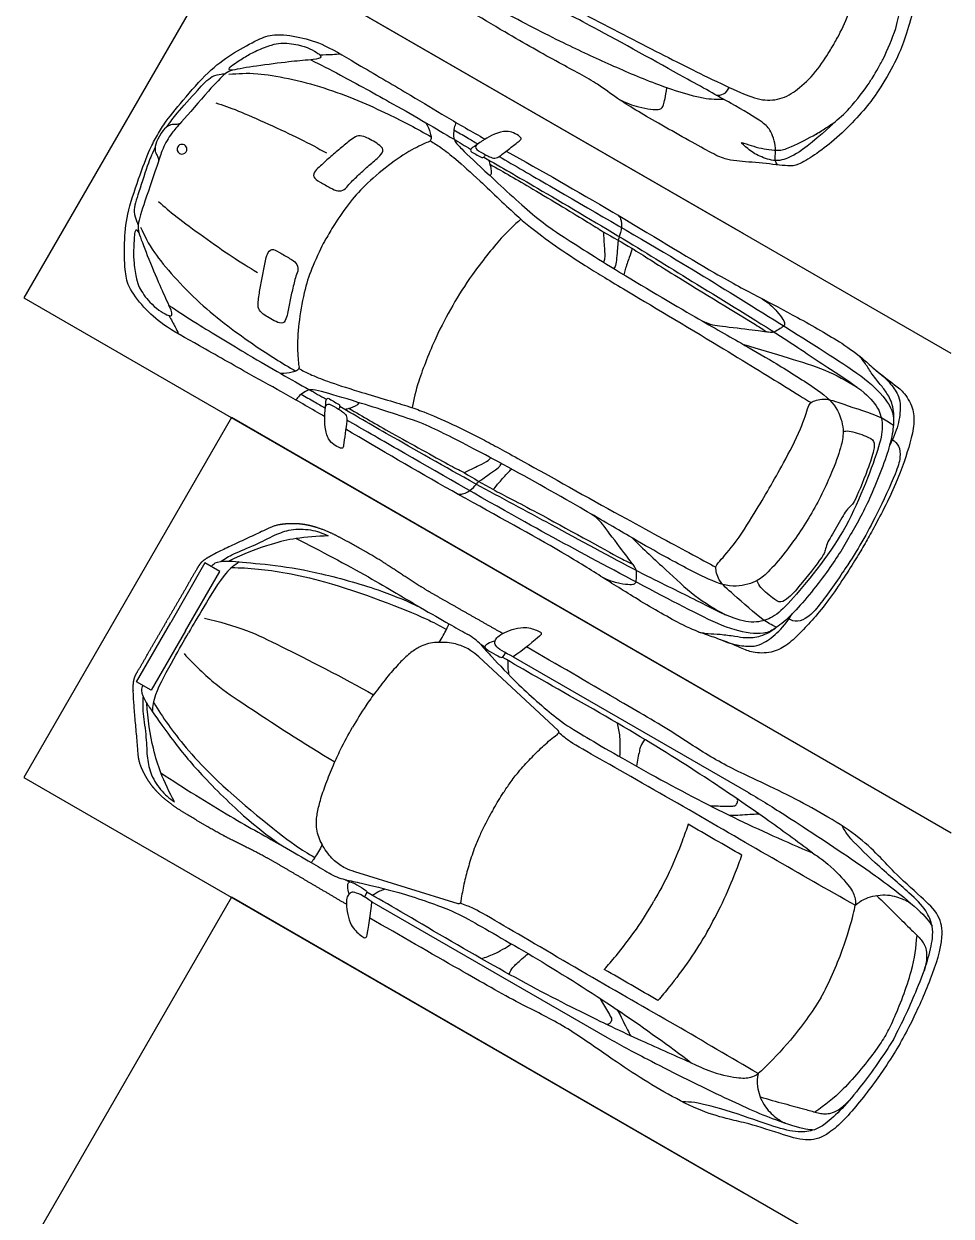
# Model space of a CAD drawing. Header units: millimetres. Extents: x 0 to 183, y -1 to 139.
# Drawn here: x 26.6 to 32.18, y 99.74 to 106.91 of the extents above; entities that cross this region are included whole.
import ezdxf

# ---------------------------------------------------------------- set-up
doc = ezdxf.new("R2010")
doc.units = ezdxf.units.MM
doc.layers.add('AG-LAYOUT', color=7, linetype='Continuous', true_color=0x66ccff)
doc.layers.add('AG-TRANSPORT', color=7, linetype='Continuous', true_color=0x66ffff)

msp = doc.modelspace()

# ---------------------------------------------------------------- linework, layer by layer
at = {"layer": 'AG-LAYOUT'}
for points in [[(32.183, 107.8149), (27.8529, 110.3149), (26.6029, 108.1498), (30.933, 105.6498)], [(32.183, 104.9281), (27.8529, 107.4281), (26.6029, 105.263), (30.933, 102.763)], [(32.183, 102.0414), (27.8529, 104.5414), (26.6029, 102.3763), (30.933, 99.8763)], [(32.183, 99.1546), (27.8529, 101.6546), (26.6029, 99.4895), (32.183, 96.2679)]]:
    msp.add_lwpolyline(points, dxfattribs=at)
at = {"layer": 'AG-TRANSPORT'}
for p, q in [((29.818, 102.6581), (29.3399, 103.1011)), ((29.7993, 102.6253), (29.8138, 102.6369)), ((29.2164, 101.6161), (28.5937, 101.8087)), ((29.2355, 101.6487), (29.2327, 101.6303))]:
    msp.add_line(p, q, dxfattribs=at)
for points in [[(27.576, 103.2579), (27.7823, 103.6152), (27.693, 103.6668), (27.4867, 103.3094)], [(27.576, 103.2579), (27.3696, 102.9005), (27.2804, 102.952), (27.4867, 103.3094)], [(29.5473, 103.1027), (30.9638, 102.2849)], [(28.696, 101.6282), (30.1124, 100.8104)]]:
    msp.add_lwpolyline(points, dxfattribs=at)
for start, end in [(150, 330), (330, 150)]:
    msp.add_arc((27.5548, 106.1569), 0.0294, start, end, dxfattribs=at)
for points, degree, knots in [([(31.4727, 106.7816), (31.478, 106.7905), (31.4894, 106.8097), (31.5571, 106.9369), (31.5963, 107.0794), (31.6029, 107.2059), (31.5494, 107.3218), (31.4341, 107.4104), (31.2507, 107.5403), (30.8838, 107.7791), (30.4622, 108.0478), (30.1074, 108.2716), (29.8776, 108.4391), (29.6227, 108.6289), (29.422, 108.7863), (29.2066, 108.9502), (29.0106, 109.0281), (28.6807, 109.1197), (28.4096, 109.1815), (28.1377, 109.2017), (28.0151, 109.1585), (27.8726, 109.0057), (27.829, 108.935), (27.8072, 108.8979)], 3, [17.891792, 17.891792, 17.891792, 17.891792, 18.211015, 18.883423, 19.600099, 20.233564, 20.858866, 21.532373, 22.382362, 23.582949, 24.888632, 26.054363, 27.021713, 28.031907, 28.959895, 29.883623, 30.720383, 31.769336, 32.755486, 33.682725, 34.327617, 35.132888, 35.783584, 35.783584, 35.783584, 35.783584]), ([(27.8072, 108.8979), (27.786, 108.8605), (27.7465, 108.7873), (27.6855, 108.5875), (27.7093, 108.4598), (27.8628, 108.2343), (28.0518, 108.0305), (28.2961, 107.7906), (28.4616, 107.6598), (28.7112, 107.5552), (28.9479, 107.4601), (29.2397, 107.3343), (29.4997, 107.219), (29.8709, 107.0236), (30.3144, 106.7929), (30.7046, 106.5945), (30.9089, 106.5006), (31.0432, 106.4451), (31.1704, 106.4567), (31.2766, 106.5257), (31.3804, 106.6308), (31.4568, 106.7531), (31.4676, 106.7726), (31.4727, 106.7816)], 3, [35.783584, 35.783584, 35.783584, 35.783584, 36.434279, 37.23955, 37.884442, 38.811681, 39.797832, 40.846784, 41.683544, 42.607272, 43.535261, 44.545454, 45.512805, 46.678535, 47.984219, 49.184806, 50.034794, 50.708301, 51.333603, 51.967068, 52.683744, 53.356152, 53.675375, 53.675375, 53.675375, 53.675375]), ([(29.6704, 108.8563), (29.7821, 108.7977), (29.9724, 108.6971), (30.4177, 108.4538), (30.725, 108.2711), (30.9626, 108.1221), (31.1057, 108.0669), (31.3513, 107.9285), (31.6441, 107.754), (31.7397, 107.6908), (31.7876, 107.6297), (31.873, 107.5029), (31.9648, 107.3827), (31.9994, 107.3175), (31.9784, 107.0459), (31.8857, 106.7554), (31.8326, 106.6572), (31.7971, 106.5943), (31.7603, 106.5321), (31.7019, 106.4371), (31.4966, 106.2115), (31.2719, 106.0575), (31.1982, 106.0549), (31.0482, 106.0743), (30.8957, 106.0848), (30.8188, 106.0957), (30.7163, 106.1469), (30.4188, 106.3133), (30.1761, 106.4567), (30.0567, 106.5531), (29.8089, 106.6844), (29.497, 106.8592), (29.0637, 107.1232), (28.8814, 107.2376), (28.7748, 107.3051)], 3, [-12.72119, -12.72119, -12.72119, -12.72119, -11.753926, -10.455281, -9.344977, -8.413743, -7.714264, -6.74431, -5.675796, -5.083367, -4.598335, -3.880282, -3.1678, -2.696792, -1.774782, -0.728823, 0, 0, 0, 0.728823, 1.774782, 2.696792, 3.1678, 3.880282, 4.598335, 5.083367, 5.675796, 6.74431, 7.714264, 8.413743, 9.344977, 10.455281, 11.753926, 12.72119, 12.72119, 12.72119, 12.72119]), ([(31.1393, 106.0628), (31.1332, 106.0706), (31.1179, 106.0896), (31.1351, 106.1526), (31.1024, 106.2691), (31.0472, 106.325), (30.8397, 106.4441), (30.5761, 106.5893), (30.0257, 106.8967), (29.708, 107.0561), (29.2495, 107.2747), (28.7927, 107.4659), (28.6044, 107.5238), (28.4196, 107.6416), (28.1247, 107.8828), (27.9556, 108.0667), (27.8742, 108.1661)], 3, [0, 0, 0, 0, 0.312689, 0.762393, 1.376909, 1.880902, 2.728155, 3.760386, 5.182819, 6.288796, 7.616518, 8.880251, 9.629648, 10.453598, 11.571848, 12.696083, 12.696083, 12.696083, 12.696083]), ([(30.8175, 106.4557), (30.7751, 106.4555), (30.6861, 106.4552), (30.4135, 106.5426), (30.1342, 106.6629), (29.8446, 106.7962), (29.4758, 106.9878), (29.0741, 107.2141), (28.85, 107.3538), (28.7357, 107.4273)], 3, [0, 0, 0, 0, 0.646046, 1.600742, 2.612286, 3.62988, 4.800421, 6.034049, 7.173514, 7.173514, 7.173514, 7.173514]), ([(31.4703, 106.3112), (31.508, 106.3421), (31.5754, 106.3979), (31.684, 106.5442), (31.7098, 106.5871), (31.7353, 106.63), (31.7597, 106.6735), (31.784, 106.7173), (31.8563, 106.8845), (31.8709, 106.9708), (31.8789, 107.0189)], 3, [-3.880377, -3.880377, -3.880377, -3.880377, -3.187464, -2.330906, -1.940189, -1.940189, -1.940189, -1.549471, -0.692914, 0, 0, 0, 0]), ([(27.407, 106.2422), (27.4234, 106.2705), (27.4579, 106.3291), (27.5812, 106.4764), (27.7247, 106.6397), (27.8656, 106.7385), (28.0084, 106.8169), (28.1099, 106.8558), (28.2686, 106.8331), (28.422, 106.7853), (28.6341, 106.6544), (28.9309, 106.483), (29.1417, 106.3528), (29.3003, 106.2619), (29.3783, 106.218)], 3, [0, 0, 0, 0, 0.31317, 0.749157, 1.220198, 1.637784, 2.035792, 2.361968, 2.751553, 3.151136, 3.650507, 4.238154, 4.740912, 5.258968, 5.258968, 5.258968, 5.258968]), ([(27.8606, 106.6325), (27.8548, 106.6321), (27.8439, 106.6332), (27.8382, 106.6365), (27.8389, 106.649), (27.8723, 106.6729), (27.9376, 106.7157), (28.0025, 106.7516), (28.0959, 106.786), (28.1494, 106.7988), (28.2741, 106.7884), (28.3603, 106.7455), (28.3899, 106.7203), (28.392, 106.7016), (28.3469, 106.6956), (28.3293, 106.6949)], 3, [0.076448, 0.076448, 0.076448, 0.076448, 0.169912, 0.254035, 0.345026, 0.545478, 0.82381, 1.102629, 1.409875, 1.656542, 1.998436, 2.479135, 2.615945, 2.7207, 2.959773, 2.959773, 2.959773, 2.959773]), ([(28.383, 106.7256), (28.4088, 106.7258), (28.4603, 106.7276), (28.4915, 106.73), (28.507, 106.7313)], 3, [0, 0, 0, 0, 0.2780271, 0.4945497, 0.4945497, 0.4945497, 0.4945497]), ([(28.3293, 106.6949), (28.2851, 106.6914), (28.1959, 106.6834), (28.0101, 106.6589), (27.86, 106.6356), (27.8119, 106.6146), (27.7094, 106.5032), (27.5553, 106.3238), (27.4937, 106.2577), (27.4734, 106.2242), (27.4647, 106.2089)], 3, [2.959773, 2.959773, 2.959773, 2.959773, 3.324551, 3.765566, 4.148461, 4.366517, 4.750607, 5.246898, 5.544986, 5.775267, 5.775267, 5.775267, 5.775267]), ([(28.3293, 106.6949), (28.3896, 106.6647), (28.5073, 106.6056), (28.8257, 106.4297), (29.0133, 106.3219), (29.1869, 106.2201), (29.2562, 106.1784), (29.291, 106.1574)], 3, [0, 0, 0, 0, 0.449799, 1.047318, 1.526688, 1.965432, 2.310143, 2.310143, 2.310143, 2.310143]), ([(27.4636, 106.291), (27.4858, 106.3228), (27.5238, 106.3752), (27.646, 106.5081), (27.7269, 106.6001), (27.79, 106.6088), (27.8092, 106.6123), (27.8185, 106.6133)], 3, [0, 0, 0, 0, 0.311916, 0.739006, 1.089342, 1.326387, 1.493705, 1.493705, 1.493705, 1.493705]), ([(27.8366, 106.6082), (27.8942, 106.613), (28.0149, 106.6227), (28.4214, 106.5386), (28.7924, 106.3732), (28.9693, 106.2805), (29.0538, 106.2316)], 3, [0, 0, 0, 0, 0.416445, 1.054475, 1.700668, 2.241822, 2.241822, 2.241822, 2.241822]), ([(30.1827, 106.4578), (30.2297, 106.4337), (30.2955, 106.4087), (30.4387, 106.3871), (30.4537, 106.4255), (30.4644, 106.4722), (30.4723, 106.5266)], 3, [0, 0, 0, 0, 0.57673, 1.188876, 1.554535, 2.135081, 2.135081, 2.135081, 2.135081]), ([(30.7681, 106.4832), (30.7834, 106.4813), (30.8173, 106.4833), (30.8406, 106.5135), (30.8474, 106.5293)], 3, [0, 0, 0, 0, 0.3892369, 0.8014516, 0.8014516, 0.8014516, 0.8014516]), ([(27.7576, 106.4365), (27.8035, 106.4208), (27.8908, 106.3931), (28.2697, 106.2204), (28.3692, 106.1648), (28.4235, 106.1348)], 3, [0, 0, 0, 0, 0.381624, 1.014307, 1.445423, 1.445423, 1.445423, 1.445423]), ([(27.5433, 106.3118), (27.5345, 106.3091), (27.5165, 106.3039), (27.4849, 106.3085), (27.4476, 106.2862), (27.4186, 106.2355)], 3, [-0.7832849, -0.7832849, -0.7832849, -0.7832849, -0.6178044, -0.4443146, 0, 0, 0, 0]), ([(29.0217, 106.3166), (29.0333, 106.2973), (29.0479, 106.2551), (29.0562, 106.228), (29.0503, 106.205), (29.0309, 106.1993), (28.9256, 106.1507), (28.7958, 106.0611), (28.6512, 105.9391), (28.5573, 105.8309), (28.4625, 105.6932), (28.4459, 105.6622), (28.4377, 105.6471)], 3, [0, 0, 0, 0, 0.259849, 0.429993, 0.579219, 0.69615, 1.021832, 1.434575, 1.865112, 2.256044, 2.655661, 2.882585, 2.882585, 2.882585, 2.882585]), ([(29.2041, 106.3177), (29.1994, 106.3074), (29.1915, 106.2863), (29.1869, 106.242), (29.193, 106.206), (29.2443, 106.1494), (29.4058, 105.9991), (29.6777, 105.7485), (29.8081, 105.6562), (30.1447, 105.4404), (30.6111, 105.164), (30.9131, 104.9938), (31.1119, 104.8789), (31.3578, 104.7269), (31.5, 104.6153), (31.5408, 104.4696), (31.5233, 104.371), (31.4713, 104.219), (31.3928, 104.0512), (31.3444, 103.9689)], 3, [0, 0, 0, 0, 0.184261, 0.392413, 0.575799, 0.833104, 1.310419, 1.917921, 2.320885, 2.941993, 3.695454, 4.279483, 4.758598, 5.294378, 5.718211, 6.088209, 6.397173, 6.793689, 7.328757, 7.328757, 7.328757, 7.328757]), ([(30.9587, 106.1608), (30.9829, 106.1415), (31.0229, 106.1142), (31.1232, 106.0826), (31.1844, 106.0964), (31.2807, 106.1349), (31.5153, 106.3444), (31.426, 106.2834), (31.3723, 106.2466), (31.226, 106.171), (31.1536, 106.1472), (31.0756, 106.154), (30.9776, 106.1766), (30.9009, 106.2091), (30.9406, 106.1751), (30.9587, 106.1608)], 3, [0, 0, 0, 0, 0.562578, 1.116806, 1.512502, 2.152326, 3.040175, 3.4018, 3.913663, 4.640467, 5.128197, 5.536126, 6.218216, 6.618198, 7.036082, 7.036082, 7.036082, 7.036082]), ([(28.4136, 104.5471), (28.3366, 104.5926), (28.1786, 104.6846), (27.9604, 104.802), (27.6636, 104.9734), (27.4441, 105.0916), (27.3261, 105.2005), (27.227, 105.3266), (27.2099, 105.434), (27.2065, 105.5969), (27.2215, 105.7683), (27.2913, 105.9742), (27.3572, 106.1546), (27.3907, 106.2139), (27.407, 106.2422)], 3, [-5.258968, -5.258968, -5.258968, -5.258968, -4.740912, -4.238154, -3.650507, -3.151136, -2.751553, -2.361968, -2.035792, -1.637784, -1.220198, -0.749157, -0.31317, 0, 0, 0, 0]), ([(27.4647, 106.2089), (27.4557, 106.1936), (27.4369, 106.1593), (27.4105, 106.0729), (27.3321, 105.8497), (27.287, 105.7053), (27.2928, 105.6532), (27.3477, 105.5115), (27.4193, 105.3384), (27.457, 105.2572), (27.4761, 105.2171)], 3, [5.775267, 5.775267, 5.775267, 5.775267, 6.005548, 6.303636, 6.799926, 7.184016, 7.402072, 7.784968, 8.225982, 8.590761, 8.590761, 8.590761, 8.590761]), ([(27.4186, 106.2355), (27.3892, 106.185), (27.3885, 106.1416), (27.4083, 106.1165), (27.4128, 106.0983), (27.4148, 106.0894)], 3, [0, 0, 0, 0, 0.4443146, 0.6178044, 0.7832849, 0.7832849, 0.7832849, 0.7832849]), ([(29.0487, 106.2074), (29.0706, 106.1947), (29.1154, 106.1673), (29.2095, 106.0916), (29.347, 105.9689), (29.569, 105.7553), (29.6482, 105.6892), (29.8062, 105.5696), (29.9888, 105.4513), (30.219, 105.3106), (30.7818, 104.9773), (31.1636, 104.741), (31.2993, 104.6567), (31.34, 104.6319)], 3, [0, 0, 0, 0, 0.276688, 0.615201, 1.060592, 1.612504, 1.942861, 2.378103, 2.843005, 3.364562, 4.183329, 4.870194, 5.303436, 5.303436, 5.303436, 5.303436]), ([(29.1908, 106.2734), (29.2164, 106.2583), (29.2631, 106.2308), (29.3127, 106.2017), (29.335, 106.1886)], 3, [0.4540425, 0.4540425, 0.4540425, 0.4540425, 0.6006227, 0.7150624, 0.7150624, 0.7150624, 0.7150624]), ([(29.335, 106.1886), (29.3277, 106.1837), (29.3177, 106.1693), (29.3268, 106.1534), (29.3829, 106.1216), (29.4042, 106.1121), (29.4385, 106.0984), (29.4712, 106.1176), (29.5254, 106.1623), (29.5813, 106.2028), (29.5996, 106.2189), (29.5857, 106.2359), (29.5496, 106.2573), (29.5044, 106.2697), (29.4357, 106.2502), (29.3769, 106.2179), (29.3636, 106.2078), (29.3, 106.1651), (29.2902, 106.1569), (29.2917, 106.1447)], 3, [0.715062, 0.715062, 0.715062, 0.715062, 0.883101, 1.007976, 1.268906, 1.442012, 1.631477, 1.822469, 2.105561, 2.386023, 2.527924, 2.663049, 2.877487, 3.101801, 3.385128, 3.648654, 3.797956, 4.083934, 4.21726, 4.21726, 4.21726, 4.21726]), ([(27.393, 106.1688), (27.3766, 106.1337), (27.3502, 106.0745), (27.2961, 105.9023), (27.257, 105.7861), (27.281, 105.7272), (27.2875, 105.7088), (27.2913, 105.7003)], 3, [0, 0, 0, 0, 0.311916, 0.739006, 1.089342, 1.326387, 1.493705, 1.493705, 1.493705, 1.493705]), ([(29.506, 106.1461), (29.7219, 106.0246), (30.1299, 105.7936), (30.7452, 105.4158), (31.0218, 105.269), (31.2549, 105.1482), (31.521, 104.9967), (31.6472, 104.9021), (31.7149, 104.837), (31.8339, 104.7448), (31.8975, 104.6999), (31.9573, 104.6016), (31.962, 104.4995), (31.9356, 104.3804), (31.8582, 104.1417), (31.7188, 103.8806), (31.6829, 103.8152), (31.665, 103.7838)], 3, [0, 0, 0, 0, 0.859617, 1.703194, 2.256197, 2.76668, 3.32231, 3.712008, 4.019643, 4.4017, 4.686773, 5.014551, 5.328015, 5.669825, 6.179207, 6.722529, 7.051928, 7.051928, 7.051928, 7.051928]), ([(29.3547, 106.1083), (29.3571, 106.1068), (29.3608, 106.1057), (29.3708, 106.1078), (29.3775, 106.1171), (29.3813, 106.1231)], 3, [4.4870223, 4.4870223, 4.4870223, 4.4870223, 4.5782335, 4.6778283, 4.8018156, 4.8018156, 4.8018156, 4.8018156]), ([(29.37, 106.1092), (29.4816, 106.0454), (29.6943, 105.9227), (30.2237, 105.6115), (30.6406, 105.3504), (31.1548, 105.0383), (31.4433, 104.8392), (31.6606, 104.7028), (31.755, 104.593), (31.7755, 104.4796), (31.7431, 104.3325), (31.6192, 104.0115), (31.5332, 103.8599)], 3, [0.006545, 0.006545, 0.006545, 0.006545, 0.609149, 1.383577, 2.105261, 2.875347, 3.475055, 3.972617, 4.342592, 4.659921, 5.043789, 5.767616, 5.767616, 5.767616, 5.767616]), ([(29.3991, 106.0925), (29.4038, 106.0801), (29.4103, 106.0582), (29.4193, 106.0121), (29.4096, 105.9959)], 3, [0, 0, 0, 0, 0.2456328, 0.5252418, 0.5252418, 0.5252418, 0.5252418]), ([(29.4075, 106.0665), (29.4939, 106.0175), (29.6515, 105.9272), (29.9957, 105.7197), (30.0578, 105.68), (30.0888, 105.6604)], 3, [0, 0, 0, 0, 0.546078, 1.166536, 1.498374, 1.498374, 1.498374, 1.498374]), ([(29.463, 106.1136), (29.5559, 106.0593), (29.8704, 105.8761), (30.5032, 105.5117), (30.9897, 105.2093), (31.5265, 104.8745), (31.719, 104.7389), (31.8383, 104.5917), (31.8376, 104.4949), (31.8184, 104.3679), (31.7015, 104.0606), (31.6216, 103.9117), (31.576, 103.8352)], 3, [0.924187, 0.924187, 0.924187, 0.924187, 1.359724, 2.276489, 3.058819, 3.840129, 4.332731, 4.749081, 5.037903, 5.393837, 5.961364, 6.478294, 6.478294, 6.478294, 6.478294]), ([(27.414, 105.8414), (27.4506, 105.8094), (27.5182, 105.7478), (27.8572, 105.5059), (27.9551, 105.4475), (28.0082, 105.4156)], 3, [0, 0, 0, 0, 0.381624, 1.014307, 1.445423, 1.445423, 1.445423, 1.445423]), ([(29.5936, 105.7358), (29.5527, 105.6994), (29.4727, 105.6256), (29.2958, 105.4007), (29.2205, 105.2801), (29.1836, 105.2164)], 3, [0, 0, 0, 0, 0.405222, 0.933687, 1.403433, 1.403433, 1.403433, 1.403433]), ([(30.1793, 105.7592), (30.1849, 105.7531), (30.1986, 105.7405), (30.2026, 105.6697), (30.1818, 105.6227), (30.1786, 105.5999), (30.1755, 105.5719), (30.168, 105.4671), (30.1618, 105.4523), (30.1566, 105.4424), (30.1537, 105.4384)], 3, [0, 0, 0, 0, 0.157735, 0.418319, 0.647088, 0.788597, 0.963266, 1.285412, 1.416377, 1.537438, 1.537438, 1.537438, 1.537438]), ([(27.2958, 105.6542), (27.2932, 105.6594), (27.2869, 105.6683), (27.2811, 105.6716), (27.2706, 105.6648), (27.2667, 105.6239), (27.2622, 105.5459), (27.2636, 105.4718), (27.2805, 105.3737), (27.2962, 105.321), (27.3675, 105.2181), (27.4477, 105.1649), (27.4844, 105.1519), (27.5017, 105.1594), (27.4843, 105.2015), (27.4761, 105.2171)], 3, [0.076448, 0.076448, 0.076448, 0.076448, 0.169912, 0.254035, 0.345026, 0.545478, 0.82381, 1.102629, 1.409875, 1.656542, 1.998436, 2.479135, 2.615945, 2.7207, 2.959773, 2.959773, 2.959773, 2.959773]), ([(27.3048, 105.6871), (27.3295, 105.6348), (27.3814, 105.5255), (27.6575, 105.2155), (27.9862, 104.9769), (28.1549, 104.87), (28.2395, 104.8213)], 3, [0, 0, 0, 0, 0.416445, 1.054475, 1.700668, 2.241822, 2.241822, 2.241822, 2.241822]), ([(28.4377, 105.6471), (28.4288, 105.6324), (28.4101, 105.6026), (28.3383, 105.4516), (28.2916, 105.3162), (28.2582, 105.13), (28.2456, 104.9728), (28.2561, 104.8573), (28.2609, 104.8376), (28.2439, 104.821), (28.2162, 104.8146), (28.1724, 104.8062), (28.1499, 104.8065)], 3, [2.882585, 2.882585, 2.882585, 2.882585, 3.10951, 3.509127, 3.900059, 4.330596, 4.743339, 5.069021, 5.185952, 5.335178, 5.505322, 5.765171, 5.765171, 5.765171, 5.765171]), ([(30.0888, 105.6604), (30.1469, 105.628), (30.2746, 105.5557), (30.5021, 105.4057), (31.0066, 105.1037), (31.0512, 105.0722), (31.0743, 105.057)], 3, [1.498374, 1.498374, 1.498374, 1.498374, 1.944858, 2.496676, 3.250869, 3.538914, 3.538914, 3.538914, 3.538914]), ([(30.0888, 105.6604), (30.0923, 105.6273), (30.0956, 105.5647), (30.1007, 105.4992), (30.0939, 105.4839), (30.0912, 105.477)], 3, [0, 0, 0, 0, 0.3162138, 0.5658929, 0.7151934, 0.7151934, 0.7151934, 0.7151934]), ([(30.2643, 105.559), (30.258, 105.5414), (30.2464, 105.5081), (30.2208, 105.4336), (30.2161, 105.4124), (30.2136, 105.4018)], 3, [0, 0, 0, 0, 0.2370934, 0.5132617, 0.6943625, 0.6943625, 0.6943625, 0.6943625]), ([(27.4761, 105.2171), (27.5324, 105.18), (27.6425, 105.1076), (27.9539, 104.9197), (28.1411, 104.8112), (28.3161, 104.7118), (28.3869, 104.6726), (28.4224, 104.653)], 3, [2.959773, 2.959773, 2.959773, 2.959773, 3.409572, 4.007091, 4.486461, 4.925205, 5.269916, 5.269916, 5.269916, 5.269916]), ([(29.1836, 105.2164), (29.1469, 105.1527), (29.0802, 105.0272), (28.9738, 104.7615), (28.9499, 104.6553), (28.9389, 104.6017)], 3, [1.403433, 1.403433, 1.403433, 1.403433, 1.873179, 2.401645, 2.806867, 2.806867, 2.806867, 2.806867]), ([(27.4763, 105.1552), (27.4891, 105.1328), (27.5133, 105.0873), (27.5268, 105.0591), (27.5334, 105.0449)], 3, [0, 0, 0, 0, 0.2780271, 0.4945497, 0.4945497, 0.4945497, 0.4945497]), ([(30.9349, 104.9808), (31.0246, 104.9561), (31.2011, 104.9011), (31.4241, 104.8341), (31.5547, 104.7637), (31.6165, 104.7253)], 3, [0, 0, 0, 0, 0.528492, 1.011124, 1.478162, 1.478162, 1.478162, 1.478162]), ([(31.8355, 104.4967), (31.8411, 104.5327), (31.8389, 104.6063), (31.7996, 104.6895), (31.7562, 104.7407), (31.7008, 104.8108), (31.6652, 104.8724), (31.6394, 104.9021), (31.6265, 104.9161)], 3, [7.395575, 7.395575, 7.395575, 7.395575, 7.726418, 8.024297, 8.283949, 8.581881, 8.849816, 9.08905, 9.08905, 9.08905, 9.08905]), ([(28.258, 104.8379), (28.2799, 104.8252), (28.326, 104.8001), (28.4387, 104.7564), (28.6136, 104.6987), (28.9096, 104.6133), (29.0065, 104.5777), (29.189, 104.5007), (29.3828, 104.4017), (29.6198, 104.2727), (30.1898, 103.952), (30.5853, 103.7395), (30.7262, 103.6641), (30.768, 103.6413)], 3, [0, 0, 0, 0, 0.276688, 0.615201, 1.060592, 1.612504, 1.942861, 2.378103, 2.843005, 3.364562, 4.183329, 4.870194, 5.303436, 5.303436, 5.303436, 5.303436]), ([(31.7301, 104.827), (31.7635, 104.8032), (31.8202, 104.7474), (31.8697, 104.6731), (31.8808, 104.6065), (31.8676, 104.4923), (31.8316, 104.4126), (31.8121, 104.3727)], 3, [0, 0, 0, 0, 0.350791, 0.650805, 0.892992, 1.228402, 1.593476, 1.593476, 1.593476, 1.593476]), ([(31.3444, 103.9689), (31.2973, 103.8859), (31.1913, 103.734), (31.0856, 103.6129), (31.009, 103.5486), (30.8625, 103.511), (30.6947, 103.5783), (30.4401, 103.7153), (30.2412, 103.83), (29.9428, 104.0064), (29.4703, 104.2721), (29.115, 104.4557), (28.9699, 104.5225), (28.6169, 104.6327), (28.406, 104.6974), (28.3313, 104.7136), (28.2971, 104.7008), (28.261, 104.6747), (28.2467, 104.6573), (28.2402, 104.6481)], 3, [7.328757, 7.328757, 7.328757, 7.328757, 7.863824, 8.26034, 8.569304, 8.939302, 9.363135, 9.898915, 10.37803, 10.962059, 11.71552, 12.336628, 12.739592, 13.347094, 13.824409, 14.081714, 14.2651, 14.473252, 14.657513, 14.657513, 14.657513, 14.657513]), ([(28.2718, 104.6818), (28.2977, 104.6671), (28.3449, 104.6404), (28.3949, 104.612), (28.4174, 104.5993)], 3, [0.4540425, 0.4540425, 0.4540425, 0.4540425, 0.6006227, 0.7150624, 0.7150624, 0.7150624, 0.7150624]), ([(28.4174, 104.5993), (28.418, 104.6081), (28.4255, 104.6239), (28.4438, 104.624), (28.4994, 104.5913), (28.5183, 104.5776), (28.5473, 104.5548), (28.547, 104.5168), (28.5353, 104.4476), (28.5283, 104.3788), (28.5234, 104.3549), (28.5018, 104.3585), (28.4652, 104.3791), (28.4319, 104.412), (28.4144, 104.4812), (28.413, 104.5483), (28.4151, 104.5649), (28.4203, 104.6414), (28.4225, 104.6539), (28.4338, 104.6587)], 3, [0.715062, 0.715062, 0.715062, 0.715062, 0.883101, 1.007976, 1.268906, 1.442012, 1.631477, 1.822469, 2.105561, 2.386023, 2.527924, 2.663049, 2.877487, 3.101801, 3.385128, 3.648654, 3.797956, 4.083934, 4.21726, 4.21726, 4.21726, 4.21726]), ([(28.5326, 104.5918), (28.5458, 104.5939), (28.568, 104.5992), (28.6124, 104.6145), (28.6216, 104.631)], 3, [0, 0, 0, 0, 0.2456328, 0.5252418, 0.5252418, 0.5252418, 0.5252418]), ([(31.0885, 104.1166), (31.1182, 104.1673), (31.174, 104.2694), (31.2789, 104.462), (31.3207, 104.6027), (31.3364, 104.6373), (31.4246, 104.6637), (31.5347, 104.62), (31.7554, 104.552), (31.8061, 104.5168), (31.8355, 104.4967)], 3, [4.544525, 4.544525, 4.544525, 4.544525, 4.964104, 5.440801, 5.814516, 5.996036, 6.272631, 6.627456, 7.107094, 7.395575, 7.395575, 7.395575, 7.395575]), ([(28.4968, 104.6223), (28.4993, 104.6211), (28.502, 104.6184), (28.5053, 104.6086), (28.5005, 104.5982), (28.4972, 104.5919)], 3, [4.4870223, 4.4870223, 4.4870223, 4.4870223, 4.5782335, 4.6778283, 4.8018156, 4.8018156, 4.8018156, 4.8018156]), ([(31.5332, 103.8599), (31.4449, 103.7096), (31.2289, 103.4418), (31.1177, 103.3402), (31.0092, 103.3013), (30.8669, 103.3281), (30.6402, 103.4481), (30.3235, 103.5985), (29.7961, 103.8877), (29.3616, 104.1182), (28.8273, 104.4211), (28.6147, 104.544), (28.5036, 104.6087)], 3, [5.767616, 5.767616, 5.767616, 5.767616, 6.491444, 6.875312, 7.19264, 7.562616, 8.060178, 8.659886, 9.429971, 10.151656, 10.926084, 11.528687, 11.528687, 11.528687, 11.528687]), ([(28.5593, 104.5976), (28.645, 104.5472), (28.802, 104.4558), (29.1538, 104.2615), (29.2192, 104.2276), (29.2517, 104.2105)], 3, [0, 0, 0, 0, 0.546078, 1.166536, 1.498374, 1.498374, 1.498374, 1.498374]), ([(31.576, 103.8352), (31.5326, 103.7574), (31.4435, 103.6138), (31.2358, 103.359), (31.1355, 103.2788), (31.052, 103.2298), (30.8649, 103.2596), (30.6512, 103.3584), (30.0928, 103.6559), (29.5877, 103.9261), (28.9557, 104.2919), (28.6398, 104.4726), (28.5464, 104.5259)], 3, [6.478294, 6.478294, 6.478294, 6.478294, 6.995224, 7.562751, 7.918685, 8.207507, 8.623857, 9.11646, 9.897769, 10.680099, 11.596864, 12.032401, 12.032401, 12.032401, 12.032401]), ([(31.665, 103.7838), (31.6468, 103.7526), (31.6081, 103.6888), (31.4516, 103.4376), (31.2836, 103.2512), (31.1937, 103.1688), (31.1029, 103.1218), (30.9879, 103.1245), (30.9172, 103.1571), (30.7778, 103.214), (30.6877, 103.2401), (30.5426, 103.3021), (30.2783, 103.4567), (30.0572, 103.5983), (29.7918, 103.7644), (29.1569, 104.1083), (28.7529, 104.3462), (28.5397, 104.4724)], 3, [7.051928, 7.051928, 7.051928, 7.051928, 7.381326, 7.924649, 8.434031, 8.77584, 9.089305, 9.417083, 9.702155, 10.084212, 10.391847, 10.781546, 11.337175, 11.847658, 12.400662, 13.244238, 14.103855, 14.103855, 14.103855, 14.103855]), ([(31.5328, 104.4583), (31.5451, 104.4603), (31.5702, 104.4667), (31.6702, 104.4309), (31.725, 104.4049), (31.717, 104.3359), (31.6824, 104.23), (31.6036, 104.0355), (31.5816, 104.0122), (31.5491, 103.9829), (31.5262, 103.9374), (31.5042, 103.9014), (31.4937, 103.8827)], 3, [0, 0, 0, 0, 0.192723, 0.51675, 0.751213, 0.984838, 1.338061, 1.790915, 1.968741, 2.167465, 2.39505, 2.648248, 2.648248, 2.648248, 2.648248]), ([(31.8292, 104.4088), (31.8441, 104.3991), (31.8733, 104.3727), (31.8794, 104.2965), (31.8481, 104.1976), (31.7344, 103.9544), (31.6775, 103.8495), (31.6464, 103.7945)], 3, [0, 0, 0, 0, 0.231373, 0.491376, 0.815053, 1.329369, 1.764655, 1.764655, 1.764655, 1.764655]), ([(29.2517, 104.2105), (29.2822, 104.2241), (29.3381, 104.2525), (29.3972, 104.2809), (29.4071, 104.2944), (29.4117, 104.3002)], 3, [1.4983737, 1.4983737, 1.4983737, 1.4983737, 1.8145875, 2.0642666, 2.2135672, 2.2135672, 2.2135672, 2.2135672]), ([(29.2114, 104.0828), (29.2195, 104.0809), (29.2373, 104.0755), (29.3005, 104.1074), (29.3309, 104.1489), (29.349, 104.163), (29.3717, 104.1797), (29.4587, 104.2386), (29.4685, 104.2514), (29.4744, 104.2609), (29.4764, 104.2654)], 3, [0, 0, 0, 0, 0.157735, 0.418319, 0.647088, 0.788597, 0.963266, 1.285412, 1.416377, 1.537438, 1.537438, 1.537438, 1.537438]), ([(29.2517, 104.2105), (29.3088, 104.1765), (29.4353, 104.102), (29.679, 103.9799), (30.1928, 103.6941), (30.2423, 103.6712), (30.267, 103.6588)], 3, [0, 0, 0, 0, 0.446484, 0.998302, 1.752496, 2.04054, 2.04054, 2.04054, 2.04054]), ([(29.4273, 104.1092), (29.4394, 104.1236), (29.4625, 104.1503), (29.5142, 104.2097), (29.5301, 104.2243), (29.5381, 104.2318)], 3, [0, 0, 0, 0, 0.2370934, 0.5132617, 0.6943625, 0.6943625, 0.6943625, 0.6943625]), ([(31.1329, 103.2797), (31.1008, 103.2951), (31.0449, 103.3215), (30.8757, 103.4785), (30.7828, 103.5521), (30.7616, 103.6417), (30.7837, 103.6725), (30.8846, 103.7792), (30.999, 103.9662), (31.0595, 104.0656), (31.0885, 104.1166)], 3, [1.693475, 1.693475, 1.693475, 1.693475, 1.981956, 2.461594, 2.81642, 3.093014, 3.274534, 3.648249, 4.124947, 4.544525, 4.544525, 4.544525, 4.544525]), ([(29.4846, 103.2424), (29.4291, 103.2734), (29.3734, 103.305), (29.3179, 103.3367), (29.2103, 103.3981), (29.1053, 103.4572), (29.0553, 103.4857), (28.9618, 103.5411), (28.8771, 103.5976), (28.8366, 103.6252), (28.7491, 103.6832), (28.6491, 103.7412), (28.5961, 103.7707), (28.545, 103.7984), (28.4653, 103.8409), (28.4338, 103.8556), (28.4038, 103.8677), (28.3497, 103.8862), (28.3009, 103.8972), (28.278, 103.9006), (28.2309, 103.9039), (28.1753, 103.9031), (28.1491, 103.8997), (28.112, 103.8935), (28.0017, 103.8391), (27.7118, 103.7071), (27.6808, 103.6946), (27.6659, 103.6688), (27.6437, 103.6303), (27.608, 103.5686), (27.5724, 103.5069), (27.5368, 103.4451), (27.5011, 103.3834), (27.4655, 103.3217)], 5, [-5.149989, -5.149989, -5.149989, -5.149989, -5.149989, -5.149989, -4.586226, -4.586226, -4.586226, -4.051572, -4.051572, -4.051572, -3.549784, -3.549784, -3.549784, -3.000352, -3.000352, -3.000352, -3.000352, -2.613268, -2.613268, -2.613268, -2.266774, -2.266774, -2.266774, -1.694841, -1.694841, -1.694841, -1.694841, -0.356401, -0.356401, -0.356401, -0.356401, -0.356401, 0, 0, 0, 0, 0, 0]), ([(27.7877, 103.6755), (27.8131, 103.692), (27.8647, 103.7252), (27.9976, 103.7736), (28.1098, 103.836), (28.2089, 103.8725), (28.3294, 103.8716), (28.4006, 103.8464), (28.4338, 103.8293)], 3, [0, 0, 0, 0, 0.301149, 0.676006, 1.036883, 1.35886, 1.700698, 2.035666, 2.035666, 2.035666, 2.035666]), ([(31.4937, 103.8827), (31.4828, 103.8643), (31.4626, 103.8273), (31.4346, 103.7847), (31.4255, 103.7419), (31.4164, 103.7112), (31.2873, 103.5457), (31.2129, 103.4628), (31.1571, 103.4213), (31.1072, 103.4558), (31.0262, 103.5244), (31.0192, 103.5495), (31.0148, 103.561)], 3, [2.648248, 2.648248, 2.648248, 2.648248, 2.901445, 3.12903, 3.327754, 3.50558, 3.958434, 4.311657, 4.545283, 4.779745, 5.103772, 5.296495, 5.296495, 5.296495, 5.296495]), ([(28.4338, 103.8293), (28.3696, 103.8292), (28.2374, 103.8164), (28.0907, 103.7831), (27.918, 103.7192), (27.8367, 103.6777)], 3, [2.035666, 2.035666, 2.035666, 2.035666, 2.474465, 2.867733, 3.391004, 3.391004, 3.391004, 3.391004]), ([(28.2419, 103.8136), (28.3883, 103.7399), (28.6693, 103.591), (28.9781, 103.4044), (29.1575, 103.3027), (29.2342, 103.2591), (29.2708, 103.2385)], 3, [0, 0, 0, 0, 0.701253, 1.303335, 1.748998, 2.104025, 2.104025, 2.104025, 2.104025]), ([(30.2633, 103.8176), (30.3296, 103.7523), (30.4655, 103.6269), (30.635, 103.4673), (30.7613, 103.3894), (30.8254, 103.3551)], 3, [0, 0, 0, 0, 0.528492, 1.011124, 1.478162, 1.478162, 1.478162, 1.478162]), ([(31.6464, 103.7945), (31.6143, 103.7401), (31.552, 103.6384), (31.3982, 103.4184), (31.3281, 103.3418), (31.2591, 103.309), (31.2217, 103.3211), (31.2058, 103.3292)], 3, [1.764655, 1.764655, 1.764655, 1.764655, 2.19994, 2.714256, 3.037933, 3.297937, 3.529309, 3.529309, 3.529309, 3.529309]), ([(27.8985, 103.6734), (27.8699, 103.6526), (27.8097, 103.612), (27.6832, 103.3967), (27.6241, 103.2998), (27.5945, 103.2472)], 3, [-1.241406, -1.241406, -1.241406, -1.241406, -0.915694, -0.42558, 0, 0, 0, 0]), ([(27.7311, 103.6448), (27.7376, 103.6535), (27.7521, 103.6733), (27.8276, 103.6799), (27.9015, 103.673), (28.1307, 103.6535), (28.3923, 103.608), (28.7598, 103.5029), (28.9126, 103.4355), (28.9889, 103.3995)], 3, [0, 0, 0, 0, 0.180306, 0.441012, 0.717888, 1.184452, 1.717058, 2.330206, 2.833235, 2.833235, 2.833235, 2.833235]), ([(27.8534, 103.6393), (27.9072, 103.6382), (28.0272, 103.6328), (28.4118, 103.5764), (29.0122, 103.3436), (29.0986, 103.2924), (29.1456, 103.266)], 3, [0, 0, 0, 0, 0.401745, 1.03863, 1.841718, 2.190572, 2.190572, 2.190572, 2.190572]), ([(27.6898, 103.3339), (27.7761, 103.3159), (27.9558, 103.2624), (28.1584, 103.1609), (28.5274, 102.9762), (28.7074, 102.8732)], 3, [0, 0, 0, 0, 0.514091, 0.998132, 1.786847, 1.786847, 1.786847, 1.786847]), ([(30.7941, 103.2059), (30.8314, 103.1888), (30.9081, 103.1676), (30.9972, 103.1619), (31.0605, 103.1856), (31.1528, 103.2541), (31.2037, 103.3252), (31.2286, 103.362)], 3, [0, 0, 0, 0, 0.350791, 0.650805, 0.892992, 1.228402, 1.593476, 1.593476, 1.593476, 1.593476]), ([(28.5437, 101.6127), (28.4891, 101.6453), (28.4339, 101.6777), (28.3787, 101.7099), (28.2717, 101.7723), (28.168, 101.8338), (28.1183, 101.8628), (28.0236, 101.9161), (27.9323, 101.9612), (27.8882, 101.9825), (27.7942, 102.0293), (27.694, 102.0868), (27.6419, 102.118), (27.5924, 102.1485), (27.5157, 102.1962), (27.4872, 102.2161), (27.4617, 102.236), (27.4187, 102.2736), (27.3848, 102.3105), (27.3704, 102.3285), (27.3439, 102.3677), (27.3169, 102.4162), (27.3067, 102.4407), (27.2935, 102.4759), (27.2855, 102.5985), (27.2549, 102.9156), (27.2502, 102.9487), (27.2651, 102.9745), (27.2873, 103.013), (27.3229, 103.0747), (27.3586, 103.1365), (27.3942, 103.1982), (27.4298, 103.2599), (27.4655, 103.3217)], 5, [-5.149989, -5.149989, -5.149989, -5.149989, -5.149989, -5.149989, -4.586226, -4.586226, -4.586226, -4.051572, -4.051572, -4.051572, -3.549784, -3.549784, -3.549784, -3.000352, -3.000352, -3.000352, -3.000352, -2.613268, -2.613268, -2.613268, -2.266774, -2.266774, -2.266774, -1.694841, -1.694841, -1.694841, -1.694841, -0.356401, -0.356401, -0.356401, -0.356401, -0.356401, 0, 0, 0, 0, 0, 0]), ([(29.1011, 103.189), (29.1179, 103.2138), (29.1469, 103.2663), (29.1564, 103.2892), (29.1612, 103.3006)], 3, [0, 0, 0, 0, 0.2996156, 0.4922616, 0.4922616, 0.4922616, 0.4922616]), ([(29.5473, 103.1027), (29.6038, 103.1384), (29.703, 103.2246), (29.7162, 103.2347), (29.7181, 103.25), (29.683, 103.2636), (29.6066, 103.2924), (29.4837, 103.2465), (29.4475, 103.2178), (29.4364, 103.193), (29.4361, 103.1643), (29.4955, 103.1257), (29.5473, 103.1027)], 3, [0, 0, 0, 0, 0.447693, 0.564497, 0.673029, 0.851965, 1.139272, 1.496066, 1.712559, 1.886866, 2.037552, 2.354512, 2.354512, 2.354512, 2.354512]), ([(30.6651, 103.251), (30.6838, 103.2469), (30.7224, 103.2393), (30.7935, 103.2393), (30.8819, 103.2264), (30.948, 103.2145), (31.0397, 103.222), (31.1045, 103.2568), (31.1329, 103.2797)], 3, [0, 0, 0, 0, 0.239235, 0.50717, 0.805102, 1.064753, 1.362633, 1.693475, 1.693475, 1.693475, 1.693475]), ([(27.3773, 102.7708), (27.3811, 102.806), (27.3861, 102.8784), (27.5094, 103.0956), (27.5637, 103.1953), (27.5945, 103.2472)], 3, [-1.241406, -1.241406, -1.241406, -1.241406, -0.915694, -0.42558, 0, 0, 0, 0]), ([(29.3399, 103.1011), (29.3256, 103.1152), (29.2895, 103.1445), (29.2329, 103.1714), (29.1746, 103.1856), (29.1087, 103.1912), (29.0418, 103.1862), (28.9864, 103.1638), (28.9531, 103.1434), (28.9127, 103.1129), (28.859, 103.0608), (28.7914, 102.9835), (28.7238, 102.8965), (28.6504, 102.7945), (28.606, 102.7216), (28.581, 102.6776)], 3, [-6.508601, -6.508601, -6.508601, -6.508601, -6.448376, -6.369781, -6.322355, -6.268809, -6.171538, -6.123365, -6.091158, -6.054046, -5.972078, -5.866863, -5.746027, -5.641655, -5.489965, -5.489965, -5.489965, -5.489965]), ([(29.3525, 103.1755), (29.342, 103.1883), (29.3172, 103.2094), (29.2868, 103.2301), (29.2708, 103.2385)], 3, [0, 0, 0, 0, 0.2222435, 0.455454, 0.455454, 0.455454, 0.455454]), ([(29.4389, 103.1962), (29.4236, 103.1941), (29.396, 103.1821), (29.3773, 103.1685), (29.3761, 103.153), (29.415, 103.128), (29.4643, 103.1022), (29.4809, 103.0948), (29.488, 103.1034), (29.5004, 103.1261)], 3, [0, 0, 0, 0, 0.215247, 0.361089, 0.464373, 0.674869, 0.919249, 1.039584, 1.297232, 1.297232, 1.297232, 1.297232]), ([(27.5671, 103.1212), (27.6258, 103.0556), (27.762, 102.9267), (27.9512, 102.8019), (28.2956, 102.5747), (28.4748, 102.4704)], 3, [0, 0, 0, 0, 0.514091, 0.998132, 1.786847, 1.786847, 1.786847, 1.786847]), ([(29.3525, 103.1755), (29.3751, 103.15), (29.4244, 103.0958), (29.5804, 102.9282), (29.8207, 102.7186), (29.9732, 102.625), (30.3903, 102.383), (30.8699, 102.1321), (31.1886, 101.9889), (31.3488, 101.9218)], 3, [3.410908, 3.410908, 3.410908, 3.410908, 3.731085, 4.211614, 4.772892, 5.199563, 5.880431, 6.631227, 7.352984, 7.352984, 7.352984, 7.352984]), ([(31.8757, 100.7754), (31.9008, 100.8195), (31.9507, 100.9107), (32.0642, 101.1599), (32.1419, 101.4064), (32.1155, 101.5518), (32.0013, 101.6578), (31.838, 101.8046), (31.7593, 101.8936), (31.6303, 102.0195), (31.4421, 102.1399), (31.2451, 102.2488), (31.0358, 102.3497), (30.7591, 102.4774), (30.518, 102.6452), (30.1542, 102.8551), (29.8096, 103.0572), (29.6275, 103.1613)], 3, [7.362492, 7.362492, 7.362492, 7.362492, 7.752608, 8.278958, 8.788904, 9.151794, 9.543188, 10.010277, 10.358164, 10.774452, 11.250629, 11.723699, 12.206951, 12.754623, 13.29405, 13.940148, 14.722301, 14.722301, 14.722301, 14.722301]), ([(31.3488, 101.9218), (31.2552, 101.992), (31.0625, 102.1326), (30.7176, 102.3701), (30.253, 102.6623), (29.7535, 102.9425), (29.5468, 103.0617), (29.4822, 103.0993)], 3, [7.352984, 7.352984, 7.352984, 7.352984, 7.945475, 8.586956, 9.338328, 10.140675, 10.515342, 10.515342, 10.515342, 10.515342]), ([(29.5155, 103.0799), (29.5141, 103.0627), (29.515, 103.0279), (29.5193, 103.0047), (29.522, 102.9933)], 3, [0, 0, 0, 0, 0.2279152, 0.4156039, 0.4156039, 0.4156039, 0.4156039]), ([(27.3184, 102.9301), (27.3142, 102.9201), (27.3043, 102.8976), (27.3363, 102.8289), (27.3793, 102.7684), (27.5107, 102.5797), (27.681, 102.3759), (27.9557, 102.1101), (28.0904, 102.0115), (28.1598, 101.9634)], 3, [0, 0, 0, 0, 0.180306, 0.441012, 0.717888, 1.184452, 1.717058, 2.330206, 2.833235, 2.833235, 2.833235, 2.833235]), ([(27.3202, 102.8657), (27.3186, 102.8355), (27.3156, 102.7741), (27.3401, 102.6349), (27.3422, 102.5064), (27.3601, 102.4025), (27.4212, 102.2985), (27.4786, 102.2495), (27.51, 102.2293)], 3, [0, 0, 0, 0, 0.301149, 0.676006, 1.036883, 1.35886, 1.700698, 2.035666, 2.035666, 2.035666, 2.035666]), ([(27.51, 102.2293), (27.478, 102.2849), (27.423, 102.4058), (27.3785, 102.5495), (27.3474, 102.731), (27.3428, 102.8222)], 3, [2.035666, 2.035666, 2.035666, 2.035666, 2.474465, 2.867733, 3.391004, 3.391004, 3.391004, 3.391004]), ([(27.3844, 102.8269), (27.4122, 102.7809), (27.4769, 102.6796), (27.7181, 102.3747), (28.2199, 101.9712), (28.3074, 101.922), (28.3537, 101.8944)], 3, [0, 0, 0, 0, 0.401745, 1.03863, 1.841718, 2.190572, 2.190572, 2.190572, 2.190572]), ([(30.1735, 102.7029), (30.18, 102.6759), (30.1903, 102.621), (30.1915, 102.541), (30.1877, 102.5015)], 3, [0, 0, 0, 0, 0.2889206, 0.6341642, 0.6341642, 0.6341642, 0.6341642]), ([(28.5937, 101.8087), (28.5743, 101.814), (28.5309, 101.8306), (28.4793, 101.8662), (28.4379, 101.9096), (28.4001, 101.9638), (28.371, 102.0242), (28.3626, 102.0834), (28.3636, 102.1225), (28.3699, 102.1727), (28.3881, 102.2453), (28.4213, 102.3425), (28.4628, 102.4445), (28.5145, 102.559), (28.5554, 102.634), (28.581, 102.6776)], 3, [-6.508601, -6.508601, -6.508601, -6.508601, -6.448376, -6.369781, -6.322355, -6.268809, -6.171538, -6.123365, -6.091158, -6.054046, -5.972078, -5.866863, -5.746027, -5.641655, -5.489965, -5.489965, -5.489965, -5.489965]), ([(29.4298, 102.1875), (29.4487, 102.2207), (29.4814, 102.2733), (29.531, 102.3472), (29.5844, 102.4165), (29.6501, 102.4877), (29.7224, 102.5612), (29.7734, 102.6044), (29.7993, 102.6253)], 3, [-3.4578042, -3.4578042, -3.4578042, -3.4578042, -3.3440976, -3.2721583, -3.1907633, -3.0818281, -2.9815118, -2.8816472, -2.8816472, -2.8816472, -2.8816472]), ([(31.6063, 101.6063), (31.4391, 101.7007), (31.1, 101.8928), (30.5879, 102.1932), (30.0702, 102.4856), (29.8842, 102.5924), (29.8559, 102.618), (29.8326, 102.637), (29.8219, 102.6463)], 3, [3.627339, 3.627339, 3.627339, 3.627339, 4.386438, 5.172248, 5.950957, 6.38663, 6.570899, 6.777236, 6.777236, 6.777236, 6.777236]), ([(30.339, 102.6047), (30.3289, 102.5926), (30.3123, 102.5633), (30.3072, 102.5331), (30.2935, 102.4739), (30.2889, 102.4441)], 3, [0, 0, 0, 0, 0.2172952, 0.3966762, 0.697803, 0.697803, 0.697803, 0.697803]), ([(27.4277, 102.4033), (27.5647, 102.3133), (27.8342, 102.1444), (28.1502, 101.9703), (28.3279, 101.8658), (28.404, 101.8212), (28.4402, 101.7998)], 3, [0, 0, 0, 0, 0.701253, 1.303335, 1.748998, 2.104025, 2.104025, 2.104025, 2.104025]), ([(30.9638, 102.2849), (31.0424, 102.2374), (31.1982, 102.1421), (31.6101, 101.8704), (31.8851, 101.6726), (32.0378, 101.5314), (32.0581, 101.4966), (32.0679, 101.4814)], 3, [1.747083, 1.747083, 1.747083, 1.747083, 2.271998, 2.97262, 3.573638, 4.008651, 4.241426, 4.241426, 4.241426, 4.241426]), ([(29.4298, 102.1875), (29.4106, 102.1547), (29.3814, 102.1), (29.3422, 102.0201), (29.3089, 101.9392), (29.28, 101.8467), (29.2525, 101.7473), (29.2406, 101.6816), (29.2355, 101.6487)], 3, [-3.4578042, -3.4578042, -3.4578042, -3.4578042, -3.3440976, -3.2721583, -3.1907633, -3.0818281, -2.9815118, -2.8816472, -2.8816472, -2.8816472, -2.8816472]), ([(30.7358, 102.2047), (30.7511, 102.2045), (30.7784, 102.2047), (30.8691, 102.2013), (30.8898, 102.2082), (30.9006, 102.2309), (30.8979, 102.2454), (30.8895, 102.2509)], 3, [0, 0, 0, 0, 0.2136347, 0.5115506, 0.6541297, 0.80718, 0.938879, 0.938879, 0.938879, 0.938879]), ([(30.8495, 102.148), (30.8662, 102.1485), (30.8951, 102.1487), (31.0076, 102.1574), (31.02, 102.1561), (31.0265, 102.1559)], 3, [0, 0, 0, 0, 0.2242319, 0.5517717, 0.6920998, 0.6920998, 0.6920998, 0.6920998]), ([(30.6006, 102.0943), (30.5889, 102.0599), (30.5643, 101.9908), (30.4887, 101.7985), (30.4265, 101.6881), (30.3935, 101.6312)], 3, [-1.223492, -1.223492, -1.223492, -1.223492, -0.893639, -0.444303, 0, 0, 0, 0]), ([(31.8352, 100.7988), (31.8885, 100.8967), (31.979, 101.0975), (32.0407, 101.2643), (32.0737, 101.4055), (32.0727, 101.4817), (32.0342, 101.5826), (31.9258, 101.6885), (31.7296, 101.854), (31.5641, 102.0171), (31.539, 102.0636), (31.5267, 102.0846)], 3, [3.61644, 3.61644, 3.61644, 3.61644, 4.194702, 4.623045, 4.992638, 5.265143, 5.579555, 5.965605, 6.485622, 6.962676, 7.232879, 7.232879, 7.232879, 7.232879]), ([(28.3982, 101.9715), (28.3851, 101.9446), (28.3541, 101.8932), (28.3391, 101.8735), (28.3315, 101.8637)], 3, [0, 0, 0, 0, 0.2996156, 0.4922616, 0.4922616, 0.4922616, 0.4922616]), ([(30.7144, 101.4459), (30.7466, 101.5033), (30.8071, 101.6147), (30.8869, 101.8046), (30.9115, 101.8737), (30.9231, 101.908)], 3, [3.057277, 3.057277, 3.057277, 3.057277, 3.50158, 3.950916, 4.28077, 4.28077, 4.28077, 4.28077]), ([(31.3488, 101.9218), (31.3657, 101.9109), (31.4601, 101.8471), (31.5688, 101.7273), (31.6074, 101.6592), (31.6076, 101.6228), (31.6063, 101.6063), (31.6258, 101.6232), (31.6692, 101.6543), (31.7868, 101.6786), (31.8884, 101.6493), (31.9285, 101.6262), (31.9468, 101.6133)], 3, [0, 0, 0, 0, 0.245435, 0.580044, 0.860082, 1.083259, 1.083259, 1.083259, 1.36171, 1.703598, 2.026016, 2.285331, 2.285331, 2.285331, 2.285331]), ([(28.5355, 101.7606), (28.5193, 101.7632), (28.4885, 101.7742), (28.4555, 101.7902), (28.4402, 101.7998)], 3, [0, 0, 0, 0, 0.2222435, 0.455454, 0.455454, 0.455454, 0.455454]), ([(28.5355, 101.7606), (28.569, 101.7537), (28.6405, 101.7382), (28.8637, 101.6869), (29.1654, 101.5836), (29.3227, 101.4983), (29.7408, 101.258), (30.1979, 100.9681), (30.4813, 100.7637), (30.6195, 100.6586)], 3, [3.410908, 3.410908, 3.410908, 3.410908, 3.731085, 4.211614, 4.772892, 5.199563, 5.880431, 6.631227, 7.352984, 7.352984, 7.352984, 7.352984]), ([(28.696, 101.6282), (28.6933, 101.5615), (28.6683, 101.4324), (28.6661, 101.416), (28.6539, 101.4066), (28.6245, 101.4303), (28.5614, 101.482), (28.5396, 101.6114), (28.5464, 101.6571), (28.5624, 101.6792), (28.5871, 101.6937), (28.6502, 101.6616), (28.696, 101.6282)], 3, [0, 0, 0, 0, 0.447693, 0.564497, 0.673029, 0.851965, 1.139272, 1.496066, 1.712559, 1.886866, 2.037552, 2.354512, 2.354512, 2.354512, 2.354512]), ([(28.5608, 101.6754), (28.555, 101.6897), (28.5516, 101.7196), (28.554, 101.7425), (28.5669, 101.7514), (28.6079, 101.7302), (28.655, 101.7003), (28.6696, 101.6896), (28.6657, 101.6793), (28.6523, 101.6572)], 3, [0, 0, 0, 0, 0.215247, 0.361089, 0.464373, 0.674869, 0.919249, 1.039584, 1.297232, 1.297232, 1.297232, 1.297232]), ([(30.6195, 100.6586), (30.5118, 100.7045), (30.2938, 100.8011), (29.9156, 100.981), (29.4303, 101.2373), (28.9378, 101.5297), (28.7313, 101.6492), (28.6664, 101.6863)], 3, [7.352984, 7.352984, 7.352984, 7.352984, 7.945475, 8.586956, 9.338328, 10.140675, 10.515342, 10.515342, 10.515342, 10.515342]), ([(28.6999, 101.6671), (28.7141, 101.677), (28.7447, 101.6936), (28.7669, 101.7015), (28.7781, 101.7049)], 3, [0, 0, 0, 0, 0.2279152, 0.4156039, 0.4156039, 0.4156039, 0.4156039]), ([(31.0215, 100.5933), (30.8561, 100.6909), (30.5202, 100.8885), (30.004, 101.1818), (29.4919, 101.4839), (29.3064, 101.5916), (29.27, 101.6033), (29.242, 101.614), (29.2286, 101.6186)], 3, [3.627339, 3.627339, 3.627339, 3.627339, 4.386438, 5.172248, 5.950957, 6.38663, 6.570899, 6.777236, 6.777236, 6.777236, 6.777236]), ([(30.096, 101.2203), (30.1199, 101.2476), (30.1675, 101.3034), (30.2962, 101.465), (30.3607, 101.5742), (30.3935, 101.6312)], 3, [-1.223492, -1.223492, -1.223492, -1.223492, -0.893639, -0.444303, 0, 0, 0, 0]), ([(31.734, 101.6654), (31.77, 101.6308), (31.8364, 101.5661), (31.9187, 101.4825), (31.976, 101.428), (32.0066, 101.395), (32.0239, 101.3677), (32.0361, 101.3308), (32.0367, 101.2752), (32.0265, 101.233), (32.0191, 101.2089)], 3, [0, 0, 0, 0, 0.1498112, 0.2781661, 0.352019, 0.3868036, 0.4131939, 0.4483072, 0.5023376, 0.5780307, 0.5780307, 0.5780307, 0.5780307]), ([(31.3997, 101.0502), (31.4492, 101.1427), (31.5293, 101.3202), (31.5943, 101.547), (31.6024, 101.5877), (31.6063, 101.6063)], 3, [2.355299, 2.355299, 2.355299, 2.355299, 2.916106, 3.388571, 3.627339, 3.627339, 3.627339, 3.627339]), ([(31.8757, 100.7754), (31.8501, 100.7316), (31.7961, 100.6428), (31.637, 100.4199), (31.4623, 100.2294), (31.3232, 100.1795), (31.1743, 100.2255), (30.9656, 100.2935), (30.8491, 100.3171), (30.6756, 100.3659), (30.4772, 100.4687), (30.2844, 100.5848), (30.0924, 100.7157), (29.8435, 100.8915), (29.5776, 101.0164), (29.2139, 101.2265), (28.8665, 101.4238), (28.6853, 101.5295)], 3, [7.362492, 7.362492, 7.362492, 7.362492, 7.752608, 8.278958, 8.788904, 9.151794, 9.543188, 10.010277, 10.358164, 10.774452, 11.250629, 11.723699, 12.206951, 12.754623, 13.29405, 13.940148, 14.722301, 14.722301, 14.722301, 14.722301]), ([(30.7144, 101.4459), (30.6808, 101.3893), (30.6146, 101.2812), (30.49, 101.1172), (30.4425, 101.0613), (30.4186, 101.0341)], 3, [3.057277, 3.057277, 3.057277, 3.057277, 3.50158, 3.950916, 4.28077, 4.28077, 4.28077, 4.28077]), ([(31.7893, 100.8253), (31.8067, 100.8578), (31.8414, 100.922), (31.9562, 101.2154), (31.9716, 101.3525), (31.9776, 101.4255)], 3, [1.351409, 1.351409, 1.351409, 1.351409, 1.68379, 2.233964, 2.702818, 2.702818, 2.702818, 2.702818]), ([(29.3553, 101.2858), (29.382, 101.2937), (29.4347, 101.3123), (29.5045, 101.3512), (29.5369, 101.3742)], 3, [0, 0, 0, 0, 0.2889206, 0.6341642, 0.6341642, 0.6341642, 0.6341642]), ([(29.5232, 101.1916), (29.5286, 101.2064), (29.5457, 101.2355), (29.5693, 101.255), (29.6136, 101.2964), (29.6372, 101.3153)], 3, [0, 0, 0, 0, 0.2172952, 0.3966762, 0.697803, 0.697803, 0.697803, 0.697803]), ([(30.068, 101.048), (30.0757, 101.0348), (30.0893, 101.0111), (30.1376, 100.9343), (30.142, 100.9128), (30.1277, 100.8922), (30.1138, 100.8873), (30.1048, 100.8917)], 3, [0, 0, 0, 0, 0.2136347, 0.5115506, 0.6541297, 0.80718, 0.938879, 0.938879, 0.938879, 0.938879]), ([(31.3997, 101.0502), (31.3444, 100.9612), (31.2308, 100.803), (31.0668, 100.6333), (31.0356, 100.6059), (31.0215, 100.5933)], 3, [2.355299, 2.355299, 2.355299, 2.355299, 2.916106, 3.388571, 3.627339, 3.627339, 3.627339, 3.627339]), ([(30.1739, 100.9778), (30.1819, 100.9631), (30.1961, 100.938), (30.2449, 100.8362), (30.2521, 100.8262), (30.2556, 100.8206)], 3, [0, 0, 0, 0, 0.2242319, 0.5517717, 0.6920998, 0.6920998, 0.6920998, 0.6920998]), ([(31.7893, 100.8253), (31.7699, 100.794), (31.7316, 100.7319), (31.5349, 100.4857), (31.4239, 100.4039), (31.3637, 100.3621)], 3, [1.351409, 1.351409, 1.351409, 1.351409, 1.68379, 2.233964, 2.702818, 2.702818, 2.702818, 2.702818]), ([(30.1124, 100.8104), (30.1929, 100.7661), (30.3534, 100.6788), (30.7946, 100.458), (31.1034, 100.3186), (31.302, 100.2571), (31.3424, 100.2568), (31.3604, 100.256)], 3, [1.747083, 1.747083, 1.747083, 1.747083, 2.271998, 2.97262, 3.573638, 4.008651, 4.241426, 4.241426, 4.241426, 4.241426]), ([(31.8352, 100.7988), (31.7771, 100.7037), (31.6484, 100.5249), (31.5348, 100.3881), (31.4291, 100.2889), (31.3625, 100.2517), (31.256, 100.2346), (31.11, 100.2755), (30.8686, 100.3627), (30.6446, 100.4244), (30.5918, 100.4229), (30.5674, 100.4231)], 3, [3.61644, 3.61644, 3.61644, 3.61644, 4.194702, 4.623045, 4.992638, 5.265143, 5.579555, 5.965605, 6.485622, 6.962676, 7.232879, 7.232879, 7.232879, 7.232879]), ([(30.6195, 100.6586), (30.6373, 100.6494), (30.7398, 100.5996), (30.8979, 100.5652), (30.9762, 100.5659), (31.0078, 100.5839), (31.0215, 100.5933), (31.0165, 100.5679), (31.0113, 100.5148), (31.0491, 100.4008), (31.1252, 100.3275), (31.1653, 100.3044), (31.1857, 100.2949)], 3, [0, 0, 0, 0, 0.245435, 0.580044, 0.860082, 1.083259, 1.083259, 1.083259, 1.36171, 1.703598, 2.026016, 2.285331, 2.285331, 2.285331, 2.285331]), ([(31.0341, 100.4531), (31.0821, 100.4393), (31.1713, 100.4142), (31.2849, 100.3847), (31.3607, 100.3623), (31.4046, 100.3523), (31.4369, 100.351), (31.4749, 100.3588), (31.5234, 100.3861), (31.5548, 100.416), (31.572, 100.4345)], 3, [0, 0, 0, 0, 0.1498112, 0.2781661, 0.352019, 0.3868036, 0.4131939, 0.4483072, 0.5023376, 0.5780307, 0.5780307, 0.5780307, 0.5780307])]:
    msp.add_open_spline(points, degree=degree, knots=knots, dxfattribs=at)
for points, degree in [([(28.3878, 106.0567), (28.3984, 106.0658), (28.4184, 106.0854), (28.4501, 106.1128), (28.4818, 106.1403), (28.5138, 106.1675), (28.5464, 106.1941), (28.5789, 106.2198), (28.6164, 106.2431), (28.6591, 106.2306), (28.6957, 106.2109), (28.7364, 106.187), (28.7747, 106.1556), (28.7448, 106.115), (28.7134, 106.0878), (28.6816, 106.0602), (28.6498, 106.0329), (28.619, 106.0043), (28.589, 105.9748), (28.5584, 105.9467), (28.5334, 105.9102), (28.4911, 105.9012), (28.4525, 105.9215), (28.3813, 105.9622), (28.3384, 105.9871), (28.3546, 106.0305), (28.3771, 106.0475), (28.3878, 106.0567)], 3), ([(31.3704, 106.2482), (31.3781, 106.2524), (31.3854, 106.2567), (31.3922, 106.2613)], 3), ([(29.2917, 106.1447), (29.3127, 106.1326), (29.3337, 106.1205), (29.3547, 106.1083)], 3), ([(28.058, 105.4856), (28.0554, 105.4718), (28.0485, 105.4447), (28.0406, 105.4035), (28.0326, 105.3623), (28.025, 105.321), (28.0183, 105.2795), (28.0124, 105.2385), (28.0109, 105.1943), (28.0431, 105.1637), (28.0785, 105.1418), (28.1195, 105.1185), (28.1658, 105.101), (28.1861, 105.1472), (28.1939, 105.188), (28.2019, 105.2293), (28.2096, 105.2706), (28.219, 105.3115), (28.2296, 105.3522), (28.2386, 105.3928), (28.2577, 105.4327), (28.2444, 105.4738), (28.2074, 105.4971), (28.1366, 105.5384), (28.0936, 105.5631), (28.0641, 105.5273), (28.0606, 105.4994), (28.058, 105.4856)], 3), ([(31.0467, 105.2564), (31.1007, 105.2191), (31.137, 105.18), (31.1762, 105.1265), (31.1828, 105.1065), (31.1774, 105.0921), (31.1582, 105.0802), (31.1176, 105.0535), (31.0942, 105.0542), (31.0104, 105.0652), (30.7782, 105.0929), (30.7382, 105.098), (30.6877, 105.1217)], 3), ([(28.4338, 104.6587), (28.4548, 104.6466), (28.4758, 104.6345), (28.4968, 104.6223)], 3), ([(30.0805, 103.583), (30.1399, 103.5549), (30.1918, 103.543), (30.2578, 103.5358), (30.2785, 103.5401), (30.2882, 103.552), (30.2889, 103.5746), (30.2917, 103.623), (30.2794, 103.6429), (30.228, 103.71), (30.0879, 103.8973), (30.0635, 103.9294), (30.0177, 103.9612)], 3), ([(29.3773, 103.1608), (29.3691, 103.1657), (29.3608, 103.1706), (29.3525, 103.1755)], 3), ([(29.8138, 102.6369), (29.8283, 102.6486), (29.818, 102.6581)], 2), ([(30.9231, 101.908), (30.8156, 101.9701), (30.7081, 102.0322), (30.6006, 102.0943)], 3), ([(28.5607, 101.7464), (28.5524, 101.7511), (28.544, 101.7558), (28.5355, 101.7606)], 3), ([(29.2327, 101.6303), (29.2298, 101.612), (29.2164, 101.6161)], 2), ([(30.4186, 101.0341), (30.311, 101.0961), (30.2035, 101.1582), (30.096, 101.2203)], 3)]:
    msp.add_open_spline(points, degree=degree, dxfattribs=at)

doc.saveas('drawing.dxf')
